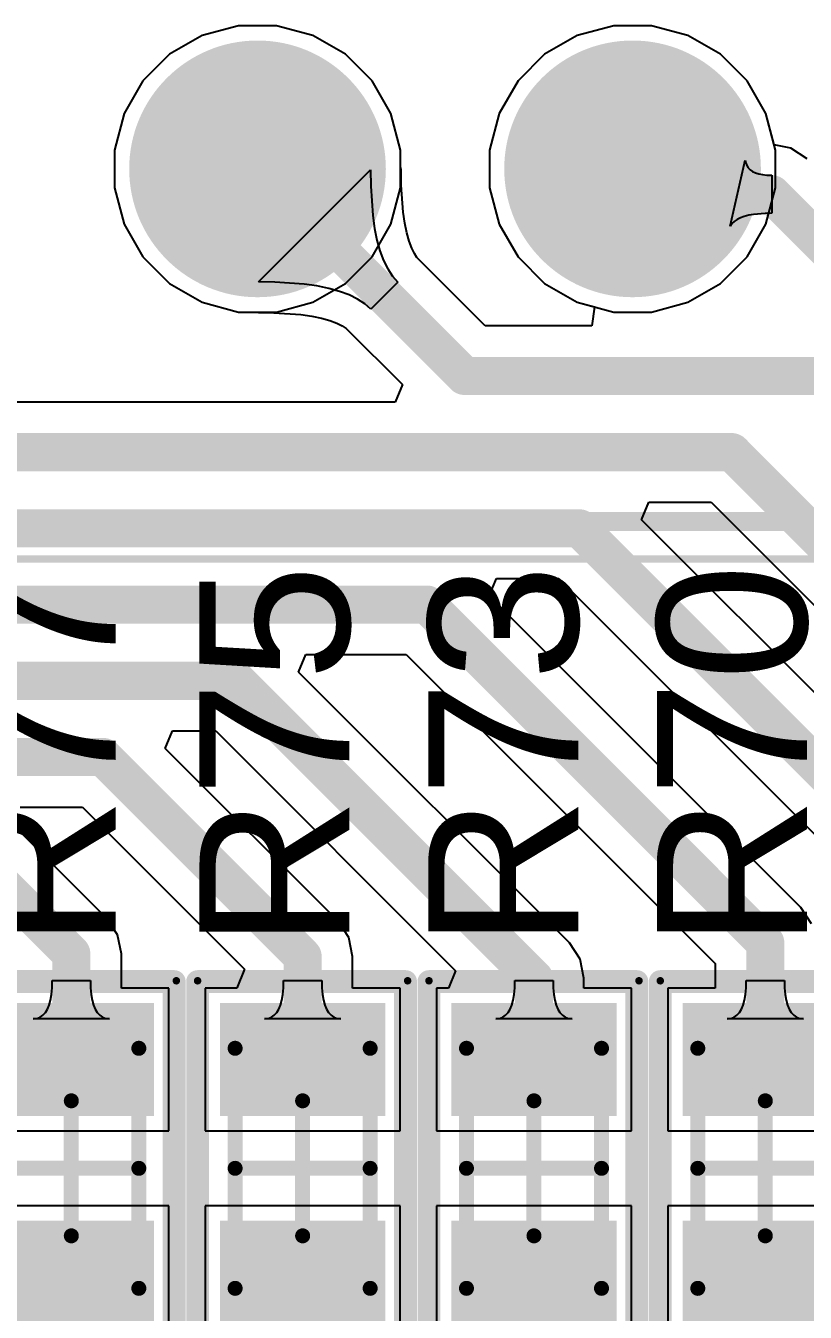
# Model space of a CAD drawing. Header units: inches. Extents: x 1.37 to 4.6, y 1.74 to 5.29.
# Drawn here: x 2.0124 to 2.217, y 3.1595 to 3.4971 of the extents above; entities that cross this region are included whole.
import ezdxf

# ---------------------------------------------------------------- set-up
doc = ezdxf.new("R2010")
doc.units = ezdxf.units.IN
doc.header["$MEASUREMENT"] = 0
for name, color, linetype in [('BottomLayer', 5, 'Continuous'), ('BottomSolder', 6, 'Continuous'), ('Mechanical13', 56, 'Continuous'), ('Mechanical15', 56, 'Continuous'), ('MultiLayer', 9, 'Continuous'), ('PadHoleLayer', 156, 'Continuous'), ('TopLayer', 1, 'Continuous'), ('TopOverlay', 2, 'Continuous'), ('TopPaste', 8, 'Continuous'), ('TopSolder', 216, 'Continuous')]:
    doc.layers.add(name, color=color, linetype=linetype)
doc.styles.add('Arial', font='', dxfattribs={"height": 0.2})
doc.styles.get('Arial').set_extended_font_data('Arial')

# ---------------------------------------------------------------- blocks, each defined once
blk = doc.blocks.new('_________0603_41')
at = {"layer": 'TopLayer'}
for points in [[(-0.03937, -0.01772), (-0.03937, 0.01772), (-0.01772, 0.01772), (-0.01772, -0.01772)], [(0.01772, -0.01772), (0.01772, 0.01772), (0.03937, 0.01772), (0.03937, -0.01772)]]:
    blk.add_hatch(color=1, dxfattribs=at).paths.add_polyline_path(points)
at = {"layer": 'TopPaste'}
for points in [[(-0.03937, -0.01772), (-0.03937, 0.01772), (-0.01772, 0.01772), (-0.01772, -0.01772)], [(0.01772, -0.01772), (0.01772, 0.01772), (0.03937, 0.01772), (0.03937, -0.01772)]]:
    blk.add_hatch(color=8, dxfattribs=at).paths.add_polyline_path(points)
at = {"layer": 'TopSolder'}
for points in [[(-0.04337, -0.02172), (-0.04337, 0.02172), (-0.01372, 0.02172), (-0.01372, -0.02172)], [(0.01372, -0.02172), (0.01372, 0.02172), (0.04337, 0.02172), (0.04337, -0.02172)]]:
    blk.add_hatch(color=216, dxfattribs=at).paths.add_polyline_path(points)
at = {"layer": 'Mechanical13', "const_width": 0.00394}
for points in [[(-0.0315, 0.01772), (-0.0315, -0.01772)], [(-0.0315, 0.01772), (0.0315, 0.01772)], [(0.0315, 0.01772), (0.0315, -0.01772)], [(-0.0315, -0.01772), (0.0315, -0.01772)]]:
    blk.add_lwpolyline(points, dxfattribs=at)
at = {"layer": 'Mechanical13', "const_width": 0.00197}
for points in [[(-0.03248, 0.01772, 1), (-0.03051, 0.01772, 1)], [(-0.03248, 0.01772, 1), (-0.03051, 0.01772, 1)], [(0.03051, 0.01772, 1), (0.03248, 0.01772, 1)], [(0.03051, 0.01772, 1), (0.03248, 0.01772, 1)], [(-0.03248, -0.01772, 1), (-0.03051, -0.01772, 1)], [(-0.03248, -0.01772, 1), (-0.03051, -0.01772, 1)], [(0.03051, -0.01772, 1), (0.03248, -0.01772, 1)], [(0.03051, -0.01772, 1), (0.03248, -0.01772, 1)]]:
    blk.add_lwpolyline(points, format="xyb", close=True, dxfattribs=at)
at = {"layer": 'Mechanical15'}
for points, const_width in [([(-0.04921, 0.02756), (-0.04921, -0.02756)], 0.00197), ([(-0.04921, 0.02756), (0.04921, 0.02756)], 0.00197), ([(0.04921, 0.02756), (0.04921, -0.02756)], 0.00197), ([(0, 0.01772), (0, -0.01772)], 0.00394), ([(-0.01772, 0), (0.01772, 0)], 0.00394), ([(-0.04921, -0.02756), (0.04921, -0.02756)], 0.00197)]:
    blk.add_lwpolyline(points, dxfattribs=dict(at, const_width=const_width))
for points, const_width in [([(-0.0497, 0.02756, 1), (-0.04872, 0.02756, 1)], 0.000984), ([(-0.0497, 0.02756, 1), (-0.04872, 0.02756, 1)], 0.000984), ([(0.04872, 0.02756, 1), (0.0497, 0.02756, 1)], 0.000984), ([(0.04872, 0.02756, 1), (0.0497, 0.02756, 1)], 0.000984), ([(-0.00098, 0.01772, 1), (0.00098, 0.01772, 1)], 0.00197), ([(-0.0187, 0, 1), (-0.01673, 0, 1)], 0.00197), ([(0.01673, 0, 1), (0.0187, 0, 1)], 0.00197), ([(-0.00098, -0.01772, 1), (0.00098, -0.01772, 1)], 0.00197), ([(-0.0497, -0.02756, 1), (-0.04872, -0.02756, 1)], 0.000984), ([(-0.0497, -0.02756, 1), (-0.04872, -0.02756, 1)], 0.000984), ([(0.04872, -0.02756, 1), (0.0497, -0.02756, 1)], 0.000984), ([(0.04872, -0.02756, 1), (0.0497, -0.02756, 1)], 0.000984)]:
    blk.add_lwpolyline(points, format="xyb", close=True, dxfattribs=dict(at, const_width=const_width))
at = {"layer": 'TopOverlay', "const_width": 0.006}
for points in [[(-0.04921, 0.02756), (-0.04921, -0.027)], [(-0.04921, 0.02756), (0.049, 0.02756)], [(0.049, 0.02756), (0.049, -0.027)], [(-0.04921, -0.027), (0.049, -0.027)]]:
    blk.add_lwpolyline(points, dxfattribs=at)
at = {"layer": 'TopOverlay', "const_width": 0.003}
for points in [[(-0.05071, 0.02756, 1), (-0.04771, 0.02756, 1)], [(-0.05071, 0.02756, 1), (-0.04771, 0.02756, 1)], [(0.0475, 0.02756, 1), (0.0505, 0.02756, 1)], [(0.0475, 0.02756, 1), (0.0505, 0.02756, 1)], [(-0.05071, -0.027, 1), (-0.04771, -0.027, 1)], [(-0.05071, -0.027, 1), (-0.04771, -0.027, 1)], [(0.0475, -0.027, 1), (0.0505, -0.027, 1)], [(0.0475, -0.027, 1), (0.0505, -0.027, 1)]]:
    blk.add_lwpolyline(points, format="xyb", close=True, dxfattribs=at)
blk = doc.blocks.new('_________0603_43')
at = {"layer": 'TopLayer'}
for points in [[(-0.03937, -0.01772), (-0.03937, 0.01772), (-0.01772, 0.01772), (-0.01772, -0.01772)], [(0.01772, -0.01772), (0.01772, 0.01772), (0.03937, 0.01772), (0.03937, -0.01772)]]:
    blk.add_hatch(color=1, dxfattribs=at).paths.add_polyline_path(points)
at = {"layer": 'TopPaste'}
for points in [[(-0.03937, -0.01772), (-0.03937, 0.01772), (-0.01772, 0.01772), (-0.01772, -0.01772)], [(0.01772, -0.01772), (0.01772, 0.01772), (0.03937, 0.01772), (0.03937, -0.01772)]]:
    blk.add_hatch(color=8, dxfattribs=at).paths.add_polyline_path(points)
at = {"layer": 'TopSolder'}
for points in [[(-0.04337, -0.02172), (-0.04337, 0.02172), (-0.01372, 0.02172), (-0.01372, -0.02172)], [(0.01372, -0.02172), (0.01372, 0.02172), (0.04337, 0.02172), (0.04337, -0.02172)]]:
    blk.add_hatch(color=216, dxfattribs=at).paths.add_polyline_path(points)
at = {"layer": 'Mechanical13', "const_width": 0.00394}
for points in [[(-0.0315, 0.01772), (-0.0315, -0.01772)], [(-0.0315, 0.01772), (0.0315, 0.01772)], [(0.0315, 0.01772), (0.0315, -0.01772)], [(-0.0315, -0.01772), (0.0315, -0.01772)]]:
    blk.add_lwpolyline(points, dxfattribs=at)
at = {"layer": 'Mechanical13', "const_width": 0.00197}
for points in [[(-0.03248, 0.01772, 1), (-0.03051, 0.01772, 1)], [(-0.03248, 0.01772, 1), (-0.03051, 0.01772, 1)], [(0.03051, 0.01772, 1), (0.03248, 0.01772, 1)], [(0.03051, 0.01772, 1), (0.03248, 0.01772, 1)], [(-0.03248, -0.01772, 1), (-0.03051, -0.01772, 1)], [(-0.03248, -0.01772, 1), (-0.03051, -0.01772, 1)], [(0.03051, -0.01772, 1), (0.03248, -0.01772, 1)], [(0.03051, -0.01772, 1), (0.03248, -0.01772, 1)]]:
    blk.add_lwpolyline(points, format="xyb", close=True, dxfattribs=at)
at = {"layer": 'Mechanical15'}
for points, const_width in [([(-0.04921, 0.02756), (-0.04921, -0.02756)], 0.00197), ([(-0.04921, 0.02756), (0.04921, 0.02756)], 0.00197), ([(0.04921, 0.02756), (0.04921, -0.02756)], 0.00197), ([(0, 0.01772), (0, -0.01772)], 0.00394), ([(-0.01772, 0), (0.01772, 0)], 0.00394), ([(-0.04921, -0.02756), (0.04921, -0.02756)], 0.00197)]:
    blk.add_lwpolyline(points, dxfattribs=dict(at, const_width=const_width))
for points, const_width in [([(-0.0497, 0.02756, 1), (-0.04872, 0.02756, 1)], 0.000984), ([(-0.0497, 0.02756, 1), (-0.04872, 0.02756, 1)], 0.000984), ([(0.04872, 0.02756, 1), (0.0497, 0.02756, 1)], 0.000984), ([(0.04872, 0.02756, 1), (0.0497, 0.02756, 1)], 0.000984), ([(-0.00098, 0.01772, 1), (0.00098, 0.01772, 1)], 0.00197), ([(-0.0187, 0, 1), (-0.01673, 0, 1)], 0.00197), ([(0.01673, 0, 1), (0.0187, 0, 1)], 0.00197), ([(-0.00098, -0.01772, 1), (0.00098, -0.01772, 1)], 0.00197), ([(-0.0497, -0.02756, 1), (-0.04872, -0.02756, 1)], 0.000984), ([(-0.0497, -0.02756, 1), (-0.04872, -0.02756, 1)], 0.000984), ([(0.04872, -0.02756, 1), (0.0497, -0.02756, 1)], 0.000984), ([(0.04872, -0.02756, 1), (0.0497, -0.02756, 1)], 0.000984)]:
    blk.add_lwpolyline(points, format="xyb", close=True, dxfattribs=dict(at, const_width=const_width))
at = {"layer": 'TopOverlay', "const_width": 0.006}
for points in [[(-0.04921, 0.02756), (-0.04921, -0.027)], [(-0.04921, 0.02756), (0.049, 0.02756)], [(0.049, 0.02756), (0.049, -0.027)], [(-0.04921, -0.027), (0.049, -0.027)]]:
    blk.add_lwpolyline(points, dxfattribs=at)
at = {"layer": 'TopOverlay', "const_width": 0.003}
for points in [[(-0.05071, 0.02756, 1), (-0.04771, 0.02756, 1)], [(-0.05071, 0.02756, 1), (-0.04771, 0.02756, 1)], [(0.0475, 0.02756, 1), (0.0505, 0.02756, 1)], [(0.0475, 0.02756, 1), (0.0505, 0.02756, 1)], [(-0.05071, -0.027, 1), (-0.04771, -0.027, 1)], [(-0.05071, -0.027, 1), (-0.04771, -0.027, 1)], [(0.0475, -0.027, 1), (0.0505, -0.027, 1)], [(0.0475, -0.027, 1), (0.0505, -0.027, 1)]]:
    blk.add_lwpolyline(points, format="xyb", close=True, dxfattribs=at)
blk = doc.blocks.new('_________0603_45')
at = {"layer": 'TopLayer'}
for points in [[(-0.03937, -0.01772), (-0.03937, 0.01772), (-0.01772, 0.01772), (-0.01772, -0.01772)], [(0.01772, -0.01772), (0.01772, 0.01772), (0.03937, 0.01772), (0.03937, -0.01772)]]:
    blk.add_hatch(color=1, dxfattribs=at).paths.add_polyline_path(points)
at = {"layer": 'TopPaste'}
for points in [[(-0.03937, -0.01772), (-0.03937, 0.01772), (-0.01772, 0.01772), (-0.01772, -0.01772)], [(0.01772, -0.01772), (0.01772, 0.01772), (0.03937, 0.01772), (0.03937, -0.01772)]]:
    blk.add_hatch(color=8, dxfattribs=at).paths.add_polyline_path(points)
at = {"layer": 'TopSolder'}
for points in [[(-0.04337, -0.02172), (-0.04337, 0.02172), (-0.01372, 0.02172), (-0.01372, -0.02172)], [(0.01372, -0.02172), (0.01372, 0.02172), (0.04337, 0.02172), (0.04337, -0.02172)]]:
    blk.add_hatch(color=216, dxfattribs=at).paths.add_polyline_path(points)
at = {"layer": 'Mechanical13', "const_width": 0.00394}
for points in [[(-0.0315, 0.01772), (-0.0315, -0.01772)], [(-0.0315, 0.01772), (0.0315, 0.01772)], [(0.0315, 0.01772), (0.0315, -0.01772)], [(-0.0315, -0.01772), (0.0315, -0.01772)]]:
    blk.add_lwpolyline(points, dxfattribs=at)
at = {"layer": 'Mechanical13', "const_width": 0.00197}
for points in [[(-0.03248, 0.01772, 1), (-0.03051, 0.01772, 1)], [(-0.03248, 0.01772, 1), (-0.03051, 0.01772, 1)], [(0.03051, 0.01772, 1), (0.03248, 0.01772, 1)], [(0.03051, 0.01772, 1), (0.03248, 0.01772, 1)], [(-0.03248, -0.01772, 1), (-0.03051, -0.01772, 1)], [(-0.03248, -0.01772, 1), (-0.03051, -0.01772, 1)], [(0.03051, -0.01772, 1), (0.03248, -0.01772, 1)], [(0.03051, -0.01772, 1), (0.03248, -0.01772, 1)]]:
    blk.add_lwpolyline(points, format="xyb", close=True, dxfattribs=at)
at = {"layer": 'Mechanical15'}
for points, const_width in [([(-0.04921, 0.02756), (-0.04921, -0.02756)], 0.00197), ([(-0.04921, 0.02756), (0.04921, 0.02756)], 0.00197), ([(0.04921, 0.02756), (0.04921, -0.02756)], 0.00197), ([(0, 0.01772), (0, -0.01772)], 0.00394), ([(-0.01772, 0), (0.01772, 0)], 0.00394), ([(-0.04921, -0.02756), (0.04921, -0.02756)], 0.00197)]:
    blk.add_lwpolyline(points, dxfattribs=dict(at, const_width=const_width))
for points, const_width in [([(-0.0497, 0.02756, 1), (-0.04872, 0.02756, 1)], 0.000984), ([(-0.0497, 0.02756, 1), (-0.04872, 0.02756, 1)], 0.000984), ([(0.04872, 0.02756, 1), (0.0497, 0.02756, 1)], 0.000984), ([(0.04872, 0.02756, 1), (0.0497, 0.02756, 1)], 0.000984), ([(-0.00098, 0.01772, 1), (0.00098, 0.01772, 1)], 0.00197), ([(-0.0187, 0, 1), (-0.01673, 0, 1)], 0.00197), ([(0.01673, 0, 1), (0.0187, 0, 1)], 0.00197), ([(-0.00098, -0.01772, 1), (0.00098, -0.01772, 1)], 0.00197), ([(-0.0497, -0.02756, 1), (-0.04872, -0.02756, 1)], 0.000984), ([(-0.0497, -0.02756, 1), (-0.04872, -0.02756, 1)], 0.000984), ([(0.04872, -0.02756, 1), (0.0497, -0.02756, 1)], 0.000984), ([(0.04872, -0.02756, 1), (0.0497, -0.02756, 1)], 0.000984)]:
    blk.add_lwpolyline(points, format="xyb", close=True, dxfattribs=dict(at, const_width=const_width))
at = {"layer": 'TopOverlay', "const_width": 0.006}
for points in [[(-0.04921, 0.02756), (-0.04921, -0.027)], [(-0.04921, 0.02756), (0.049, 0.02756)], [(0.049, 0.02756), (0.049, -0.027)], [(-0.04921, -0.027), (0.049, -0.027)]]:
    blk.add_lwpolyline(points, dxfattribs=at)
at = {"layer": 'TopOverlay', "const_width": 0.003}
for points in [[(-0.05071, 0.02756, 1), (-0.04771, 0.02756, 1)], [(-0.05071, 0.02756, 1), (-0.04771, 0.02756, 1)], [(0.0475, 0.02756, 1), (0.0505, 0.02756, 1)], [(0.0475, 0.02756, 1), (0.0505, 0.02756, 1)], [(-0.05071, -0.027, 1), (-0.04771, -0.027, 1)], [(-0.05071, -0.027, 1), (-0.04771, -0.027, 1)], [(0.0475, -0.027, 1), (0.0505, -0.027, 1)], [(0.0475, -0.027, 1), (0.0505, -0.027, 1)]]:
    blk.add_lwpolyline(points, format="xyb", close=True, dxfattribs=at)
blk = doc.blocks.new('_________0603_48')
at = {"layer": 'TopLayer'}
for points in [[(-0.03937, -0.01772), (-0.03937, 0.01772), (-0.01772, 0.01772), (-0.01772, -0.01772)], [(0.01772, -0.01772), (0.01772, 0.01772), (0.03937, 0.01772), (0.03937, -0.01772)]]:
    blk.add_hatch(color=1, dxfattribs=at).paths.add_polyline_path(points)
at = {"layer": 'TopPaste'}
for points in [[(-0.03937, -0.01772), (-0.03937, 0.01772), (-0.01772, 0.01772), (-0.01772, -0.01772)], [(0.01772, -0.01772), (0.01772, 0.01772), (0.03937, 0.01772), (0.03937, -0.01772)]]:
    blk.add_hatch(color=8, dxfattribs=at).paths.add_polyline_path(points)
at = {"layer": 'TopSolder'}
for points in [[(-0.04337, -0.02172), (-0.04337, 0.02172), (-0.01372, 0.02172), (-0.01372, -0.02172)], [(0.01372, -0.02172), (0.01372, 0.02172), (0.04337, 0.02172), (0.04337, -0.02172)]]:
    blk.add_hatch(color=216, dxfattribs=at).paths.add_polyline_path(points)
at = {"layer": 'Mechanical13', "const_width": 0.00394}
for points in [[(-0.0315, 0.01772), (-0.0315, -0.01772)], [(-0.0315, 0.01772), (0.0315, 0.01772)], [(0.0315, 0.01772), (0.0315, -0.01772)], [(-0.0315, -0.01772), (0.0315, -0.01772)]]:
    blk.add_lwpolyline(points, dxfattribs=at)
at = {"layer": 'Mechanical13', "const_width": 0.00197}
for points in [[(-0.03248, 0.01772, 1), (-0.03051, 0.01772, 1)], [(-0.03248, 0.01772, 1), (-0.03051, 0.01772, 1)], [(0.03051, 0.01772, 1), (0.03248, 0.01772, 1)], [(0.03051, 0.01772, 1), (0.03248, 0.01772, 1)], [(-0.03248, -0.01772, 1), (-0.03051, -0.01772, 1)], [(-0.03248, -0.01772, 1), (-0.03051, -0.01772, 1)], [(0.03051, -0.01772, 1), (0.03248, -0.01772, 1)], [(0.03051, -0.01772, 1), (0.03248, -0.01772, 1)]]:
    blk.add_lwpolyline(points, format="xyb", close=True, dxfattribs=at)
at = {"layer": 'Mechanical15'}
for points, const_width in [([(-0.04921, 0.02756), (-0.04921, -0.02756)], 0.00197), ([(-0.04921, 0.02756), (0.04921, 0.02756)], 0.00197), ([(0.04921, 0.02756), (0.04921, -0.02756)], 0.00197), ([(0, 0.01772), (0, -0.01772)], 0.00394), ([(-0.01772, 0), (0.01772, 0)], 0.00394), ([(-0.04921, -0.02756), (0.04921, -0.02756)], 0.00197)]:
    blk.add_lwpolyline(points, dxfattribs=dict(at, const_width=const_width))
for points, const_width in [([(-0.0497, 0.02756, 1), (-0.04872, 0.02756, 1)], 0.000984), ([(-0.0497, 0.02756, 1), (-0.04872, 0.02756, 1)], 0.000984), ([(0.04872, 0.02756, 1), (0.0497, 0.02756, 1)], 0.000984), ([(0.04872, 0.02756, 1), (0.0497, 0.02756, 1)], 0.000984), ([(-0.00098, 0.01772, 1), (0.00098, 0.01772, 1)], 0.00197), ([(-0.0187, 0, 1), (-0.01673, 0, 1)], 0.00197), ([(0.01673, 0, 1), (0.0187, 0, 1)], 0.00197), ([(-0.00098, -0.01772, 1), (0.00098, -0.01772, 1)], 0.00197), ([(-0.0497, -0.02756, 1), (-0.04872, -0.02756, 1)], 0.000984), ([(-0.0497, -0.02756, 1), (-0.04872, -0.02756, 1)], 0.000984), ([(0.04872, -0.02756, 1), (0.0497, -0.02756, 1)], 0.000984), ([(0.04872, -0.02756, 1), (0.0497, -0.02756, 1)], 0.000984)]:
    blk.add_lwpolyline(points, format="xyb", close=True, dxfattribs=dict(at, const_width=const_width))
at = {"layer": 'TopOverlay', "const_width": 0.006}
for points in [[(-0.04921, 0.02756), (-0.04921, -0.027)], [(-0.04921, 0.02756), (0.049, 0.02756)], [(0.049, 0.02756), (0.049, -0.027)], [(-0.04921, -0.027), (0.049, -0.027)]]:
    blk.add_lwpolyline(points, dxfattribs=at)
at = {"layer": 'TopOverlay', "const_width": 0.003}
for points in [[(-0.05071, 0.02756, 1), (-0.04771, 0.02756, 1)], [(-0.05071, 0.02756, 1), (-0.04771, 0.02756, 1)], [(0.0475, 0.02756, 1), (0.0505, 0.02756, 1)], [(0.0475, 0.02756, 1), (0.0505, 0.02756, 1)], [(-0.05071, -0.027, 1), (-0.04771, -0.027, 1)], [(-0.05071, -0.027, 1), (-0.04771, -0.027, 1)], [(0.0475, -0.027, 1), (0.0505, -0.027, 1)], [(0.0475, -0.027, 1), (0.0505, -0.027, 1)]]:
    blk.add_lwpolyline(points, format="xyb", close=True, dxfattribs=at)
blk = doc.blocks.new('JST_B8B_XH_A_134')
at = {"layer": 'BottomLayer'}
h = blk.add_hatch(color=5, dxfattribs=at)
edge = h.paths.add_edge_path()
edge.add_arc((-0.34449, -0.02067), 0.02968, 0, 360)
h = blk.add_hatch(color=5, dxfattribs=at)
edge = h.paths.add_edge_path()
edge.add_arc((-0.24606, -0.02067), 0.02968, 0, 360)
at = {"layer": 'BottomSolder'}
h = blk.add_hatch(color=6, dxfattribs=at)
edge = h.paths.add_edge_path()
edge.add_arc((-0.34449, -0.02067), 0.03368, 0, 360)
h = blk.add_hatch(color=6, dxfattribs=at)
edge = h.paths.add_edge_path()
edge.add_arc((-0.24606, -0.02067), 0.03368, 0, 360)
at = {"layer": 'MultiLayer'}
h = blk.add_hatch(color=9, dxfattribs=at)
edge = h.paths.add_edge_path()
edge.add_arc((-0.34449, -0.02067), 0.02968, 0, 360)
h = blk.add_hatch(color=9, dxfattribs=at)
edge = h.paths.add_edge_path()
edge.add_arc((-0.24606, -0.02067), 0.02968, 0, 360)
at = {"layer": 'PadHoleLayer'}
h = blk.add_hatch(color=156, dxfattribs=at)
edge = h.paths.add_edge_path()
edge.add_arc((-0.34449, -0.02067), 0.01969, 0, 360)
h = blk.add_hatch(color=156, dxfattribs=at)
edge = h.paths.add_edge_path()
edge.add_arc((-0.24606, -0.02067), 0.01969, 0, 360)
at = {"layer": 'TopLayer'}
h = blk.add_hatch(color=1, dxfattribs=at)
edge = h.paths.add_edge_path()
edge.add_arc((-0.34449, -0.02067), 0.02968, 0, 360)
h = blk.add_hatch(color=1, dxfattribs=at)
edge = h.paths.add_edge_path()
edge.add_arc((-0.24606, -0.02067), 0.02968, 0, 360)
at = {"layer": 'TopSolder'}
h = blk.add_hatch(color=216, dxfattribs=at)
edge = h.paths.add_edge_path()
edge.add_arc((-0.34449, -0.02067), 0.03368, 0, 360)
h = blk.add_hatch(color=216, dxfattribs=at)
edge = h.paths.add_edge_path()
edge.add_arc((-0.24606, -0.02067), 0.03368, 0, 360)
at = {"layer": 'Mechanical13', "const_width": 0.005}
blk.add_lwpolyline([(-0.44094, -0.11319), (0.44094, -0.11319)], dxfattribs=at)
at = {"layer": 'Mechanical15', "const_width": 0.00197}
blk.add_lwpolyline([(-0.45079, -0.12303), (0.45079, -0.12303)], dxfattribs=at)
at = {"layer": 'TopOverlay', "const_width": 0.005}
blk.add_lwpolyline([(-0.44094, -0.11319), (0.44094, -0.11319)], dxfattribs=at)

msp = doc.modelspace()

# ---------------------------------------------------------------- linework, layer by layer
at = {"layer": 'BottomLayer'}
for p, q in [((2.05873, 3.49456), (2.05017, 3.48962)), ((2.06828, 3.49712), (2.05873, 3.49456)), ((2.07817, 3.49712), (2.06828, 3.49712)), ((2.08772, 3.49456), (2.07817, 3.49712)), ((2.09629, 3.48962), (2.08772, 3.49456)), ((2.15715, 3.49456), (2.14859, 3.48962)), ((2.16671, 3.49712), (2.15715, 3.49456)), ((2.1766, 3.49712), (2.16671, 3.49712)), ((2.18615, 3.49456), (2.1766, 3.49712)), ((2.19471, 3.48962), (2.18615, 3.49456)), ((2.05017, 3.48962), (2.04317, 3.48262)), ((2.10328, 3.48262), (2.09629, 3.48962)), ((2.14859, 3.48962), (2.1416, 3.48262)), ((2.20171, 3.48262), (2.19471, 3.48962)), ((2.04317, 3.48262), (2.03823, 3.47406)), ((2.10823, 3.47406), (2.10328, 3.48262)), ((2.1416, 3.48262), (2.13665, 3.47406)), ((2.20665, 3.47406), (2.20171, 3.48262)), ((2.03823, 3.47406), (2.03567, 3.46451)), ((2.11079, 3.46451), (2.10823, 3.47406)), ((2.13665, 3.47406), (2.13409, 3.46451)), ((2.20921, 3.46451), (2.20665, 3.47406)), ((2.03567, 3.46451), (2.03567, 3.45462)), ((2.11079, 3.45462), (2.11079, 3.46451)), ((2.13409, 3.46451), (2.13409, 3.45462)), ((2.20921, 3.45462), (2.20921, 3.46451)), ((2.03567, 3.45462), (2.03823, 3.44507)), ((2.10823, 3.44507), (2.11079, 3.45462)), ((2.13409, 3.45462), (2.13665, 3.44507)), ((2.20665, 3.44507), (2.20921, 3.45462)), ((2.03823, 3.44507), (2.04317, 3.4365)), ((2.10328, 3.4365), (2.10823, 3.44507)), ((2.13665, 3.44507), (2.1416, 3.4365)), ((2.20171, 3.4365), (2.20665, 3.44507)), ((2.04317, 3.4365), (2.05017, 3.42951)), ((2.09629, 3.42951), (2.10328, 3.4365)), ((2.1416, 3.4365), (2.14859, 3.42951)), ((2.19471, 3.42951), (2.20171, 3.4365)), ((2.05017, 3.42951), (2.05873, 3.42456)), ((2.08772, 3.42456), (2.09629, 3.42951)), ((2.14859, 3.42951), (2.15715, 3.42456)), ((2.18615, 3.42456), (2.19471, 3.42951)), ((2.05873, 3.42456), (2.06828, 3.422)), ((2.07817, 3.422), (2.08772, 3.42456)), ((2.15715, 3.42456), (2.16671, 3.422)), ((2.1766, 3.422), (2.18615, 3.42456)), ((2.06828, 3.422), (2.07817, 3.422)), ((2.16671, 3.422), (2.1766, 3.422))]:
    msp.add_line(p, q, dxfattribs=at)
at = {"layer": 'TopLayer'}
for p, q in [((2.05873, 3.49456), (2.05017, 3.48962)), ((2.06828, 3.49712), (2.05873, 3.49456)), ((2.07817, 3.49712), (2.06828, 3.49712)), ((2.08772, 3.49456), (2.07817, 3.49712)), ((2.09629, 3.48962), (2.08772, 3.49456)), ((2.15715, 3.49456), (2.14859, 3.48962)), ((2.16671, 3.49712), (2.15715, 3.49456)), ((2.1766, 3.49712), (2.16671, 3.49712)), ((2.18615, 3.49456), (2.1766, 3.49712)), ((2.19471, 3.48962), (2.18615, 3.49456)), ((2.05017, 3.48962), (2.04317, 3.48262)), ((2.10328, 3.48262), (2.09629, 3.48962)), ((2.14859, 3.48962), (2.1416, 3.48262)), ((2.20171, 3.48262), (2.19471, 3.48962)), ((2.04317, 3.48262), (2.03823, 3.47406)), ((2.10823, 3.47406), (2.10328, 3.48262)), ((2.1416, 3.48262), (2.13665, 3.47406)), ((2.20665, 3.47406), (2.20171, 3.48262)), ((2.03823, 3.47406), (2.03567, 3.46451)), ((2.11079, 3.46451), (2.10823, 3.47406)), ((2.13665, 3.47406), (2.13409, 3.46451)), ((2.20884, 3.46591), (2.20665, 3.47406)), ((2.03567, 3.46451), (2.03567, 3.45462)), ((2.11079, 3.46006), (2.11079, 3.46451)), ((2.13409, 3.46451), (2.13409, 3.45462)), ((2.21322, 3.46503), (2.20884, 3.46591)), ((2.21747, 3.46219), (2.21322, 3.46503)), ((2.19727, 3.44456), (2.20125, 3.46187)), ((2.20125, 3.46187), (2.20137, 3.46111)), ((2.20137, 3.46111), (2.20162, 3.46044)), ((2.20162, 3.46044), (2.202, 3.45985)), ((2.07352, 3.42988), (2.10291, 3.45927)), ((2.10291, 3.45927), (2.10294, 3.45499)), ((2.11094, 3.45932), (2.11079, 3.46006)), ((2.11097, 3.45529), (2.11094, 3.45932)), ((2.202, 3.45985), (2.20251, 3.45933)), ((2.20251, 3.45933), (2.20314, 3.4589)), ((2.20314, 3.4589), (2.2039, 3.45854)), ((2.2039, 3.45854), (2.20478, 3.45826)), ((2.20478, 3.45826), (2.20579, 3.45807)), ((2.20579, 3.45807), (2.20693, 3.45795)), ((2.20693, 3.45795), (2.20819, 3.45791)), ((2.20819, 3.45791), (2.20819, 3.44791)), ((2.03567, 3.45462), (2.03823, 3.44507)), ((2.10294, 3.45499), (2.10346, 3.44733)), ((2.11145, 3.44818), (2.11097, 3.45529)), ((2.13409, 3.45462), (2.13665, 3.44507)), ((2.10346, 3.44733), (2.10395, 3.44395)), ((2.11186, 3.44533), (2.11145, 3.44818)), ((2.20098, 3.44707), (2.19996, 3.4467)), ((2.20214, 3.44737), (2.20098, 3.44707)), ((2.20344, 3.44761), (2.20214, 3.44737)), ((2.20647, 3.44787), (2.20344, 3.44761)), ((2.20819, 3.44791), (2.20647, 3.44787)), ((2.03823, 3.44507), (2.04317, 3.4365)), ((2.10395, 3.44395), (2.10458, 3.44085)), ((2.11239, 3.44276), (2.11186, 3.44533)), ((2.13665, 3.44507), (2.1416, 3.4365)), ((2.19773, 3.4452), (2.19727, 3.44456)), ((2.19833, 3.44577), (2.19773, 3.4452)), ((2.19907, 3.44627), (2.19833, 3.44577)), ((2.19996, 3.4467), (2.19907, 3.44627)), ((2.10458, 3.44085), (2.10537, 3.43806)), ((2.11301, 3.44056), (2.11239, 3.44276)), ((2.11369, 3.43876), (2.11301, 3.44056)), ((2.10537, 3.43806), (2.10631, 3.43555)), ((2.11439, 3.43733), (2.11369, 3.43876)), ((2.11508, 3.43627), (2.11439, 3.43733)), ((2.04317, 3.4365), (2.05017, 3.42951)), ((2.10631, 3.43555), (2.10741, 3.43335)), ((2.10741, 3.43335), (2.10865, 3.43143)), ((2.13299, 3.41836), (2.11508, 3.43627)), ((2.1416, 3.4365), (2.14859, 3.42951)), ((2.10865, 3.43143), (2.11005, 3.42981)), ((2.05017, 3.42951), (2.05873, 3.42456)), ((2.0778, 3.42985), (2.07352, 3.42988)), ((2.08545, 3.42933), (2.0778, 3.42985)), ((2.08884, 3.42884), (2.08545, 3.42933)), ((2.09193, 3.4282), (2.08884, 3.42884)), ((2.09473, 3.42742), (2.09193, 3.4282)), ((2.09724, 3.42647), (2.09473, 3.42742)), ((2.11005, 3.42981), (2.10298, 3.42274)), ((2.14859, 3.42951), (2.15715, 3.42456)), ((2.05873, 3.42456), (2.06828, 3.422)), ((2.09944, 3.42538), (2.09724, 3.42647)), ((2.10136, 3.42414), (2.09944, 3.42538)), ((2.10298, 3.42274), (2.10136, 3.42414)), ((2.15715, 3.42456), (2.16165, 3.42336)), ((2.16165, 3.42336), (2.16099, 3.41836)), ((2.06828, 3.422), (2.07273, 3.422)), ((2.07273, 3.422), (2.07346, 3.42185)), ((2.07346, 3.42185), (2.07749, 3.42182)), ((2.07749, 3.42182), (2.08461, 3.42134)), ((2.08461, 3.42134), (2.08746, 3.42093)), ((2.08746, 3.42093), (2.09003, 3.4204)), ((2.09003, 3.4204), (2.09222, 3.41978)), ((2.09222, 3.41978), (2.09403, 3.4191)), ((2.09403, 3.4191), (2.09546, 3.41839)), ((2.09546, 3.41839), (2.09652, 3.41771)), ((2.09652, 3.41771), (2.11125, 3.40298)), ((2.16099, 3.41836), (2.13299, 3.41836)), ((2.11125, 3.40298), (2.10934, 3.39836)), ((2.10934, 3.39836), (1.97801, 3.39836)), ((2.17402, 3.36749), (2.17594, 3.37211)), ((2.17594, 3.37211), (2.19228, 3.37211)), ((2.19228, 3.37211), (2.3148, 3.24958)), ((2.2765, 3.26501), (2.17402, 3.36749)), ((2.13402, 3.34749), (2.13594, 3.35211)), ((2.13594, 3.35211), (2.15228, 3.35211)), ((2.15228, 3.35211), (2.25409, 3.25029)), ((2.21578, 3.26573), (2.13402, 3.34749)), ((2.08402, 3.32749), (2.08594, 3.33211)), ((2.08594, 3.33211), (2.11228, 3.33211)), ((2.11228, 3.33211), (2.19338, 3.25101)), ((2.15507, 3.25644), (2.08402, 3.32749)), ((2.04902, 3.30749), (2.05094, 3.31211)), ((2.05094, 3.31211), (2.06228, 3.31211)), ((2.06228, 3.31211), (2.12522, 3.24916)), ((2.09436, 3.26215), (2.04902, 3.30749)), ((2.01094, 3.29211), (2.02728, 3.29211)), ((2.02728, 3.29211), (2.06984, 3.24954)), ((2.03364, 3.26287), (2.00902, 3.28749)), ((2.21863, 3.26147), (2.21578, 3.26573)), ((2.03649, 3.25861), (2.03364, 3.26287)), ((2.0972, 3.2579), (2.09436, 3.26215)), ((2.03749, 3.25359), (2.03649, 3.25861)), ((2.0982, 3.25287), (2.0972, 3.2579)), ((2.15791, 3.25218), (2.15507, 3.25644)), ((2.03749, 3.24454), (2.03749, 3.25359)), ((2.0982, 3.24454), (2.0982, 3.25287)), ((2.15891, 3.24716), (2.15791, 3.25218)), ((2.06984, 3.24954), (2.06777, 3.24454)), ((2.12522, 3.24916), (2.12331, 3.24454)), ((2.19338, 3.25101), (2.19338, 3.24454)), ((2.01916, 3.24295), (2.01931, 3.24465)), ((2.01931, 3.24465), (2.01936, 3.24655)), ((2.01936, 3.24655), (2.02936, 3.24655)), ((2.02936, 3.24655), (2.02941, 3.24465)), ((2.02941, 3.24465), (2.02956, 3.24295)), ((2.04995, 3.24454), (2.03749, 3.24454)), ((2.04995, 3.20714), (2.04995, 3.24454)), ((2.06777, 3.24454), (2.05948, 3.24454)), ((2.05948, 3.24454), (2.05948, 3.20714)), ((2.07987, 3.24295), (2.08002, 3.24465)), ((2.08002, 3.24465), (2.08007, 3.24655)), ((2.08007, 3.24655), (2.09007, 3.24655)), ((2.09007, 3.24655), (2.09012, 3.24465)), ((2.09012, 3.24465), (2.09027, 3.24295)), ((2.11066, 3.24454), (2.0982, 3.24454)), ((2.11066, 3.20714), (2.11066, 3.24454)), ((2.12331, 3.24454), (2.1202, 3.24454)), ((2.1202, 3.24454), (2.1202, 3.20714)), ((2.14059, 3.24295), (2.14074, 3.24465)), ((2.14074, 3.24465), (2.14079, 3.24655)), ((2.14079, 3.24655), (2.15079, 3.24655)), ((2.15079, 3.24655), (2.15084, 3.24465)), ((2.15084, 3.24465), (2.15099, 3.24295)), ((2.15891, 3.24454), (2.15891, 3.24716)), ((2.17138, 3.24454), (2.15891, 3.24454)), ((2.17138, 3.20714), (2.17138, 3.24454)), ((2.19338, 3.24454), (2.18091, 3.24454)), ((2.18091, 3.24454), (2.18091, 3.20714)), ((2.2013, 3.24295), (2.20145, 3.24465)), ((2.20145, 3.24465), (2.2015, 3.24655)), ((2.2015, 3.24655), (2.2115, 3.24655)), ((2.2115, 3.24655), (2.21155, 3.24465)), ((2.21155, 3.24465), (2.2117, 3.24295)), ((2.01856, 3.24015), (2.01891, 3.24145)), ((2.01891, 3.24145), (2.01916, 3.24295)), ((2.02956, 3.24295), (2.02981, 3.24145)), ((2.02981, 3.24145), (2.03016, 3.24015)), ((2.07927, 3.24015), (2.07962, 3.24145)), ((2.07962, 3.24145), (2.07987, 3.24295)), ((2.09027, 3.24295), (2.09052, 3.24145)), ((2.09052, 3.24145), (2.09087, 3.24015)), ((2.13999, 3.24015), (2.14034, 3.24145)), ((2.14034, 3.24145), (2.14059, 3.24295)), ((2.15099, 3.24295), (2.15124, 3.24145)), ((2.15124, 3.24145), (2.15159, 3.24015)), ((2.2007, 3.24015), (2.20105, 3.24145)), ((2.20105, 3.24145), (2.2013, 3.24295)), ((2.2117, 3.24295), (2.21195, 3.24145)), ((2.21195, 3.24145), (2.2123, 3.24015)), ((2.01691, 3.23745), (2.01756, 3.23815)), ((2.01756, 3.23815), (2.01811, 3.23905)), ((2.01811, 3.23905), (2.01856, 3.24015)), ((2.03016, 3.24015), (2.03061, 3.23905)), ((2.03061, 3.23905), (2.03116, 3.23815)), ((2.03116, 3.23815), (2.03181, 3.23745)), ((2.07762, 3.23745), (2.07827, 3.23815)), ((2.07827, 3.23815), (2.07882, 3.23905)), ((2.07882, 3.23905), (2.07927, 3.24015)), ((2.09087, 3.24015), (2.09132, 3.23905)), ((2.09132, 3.23905), (2.09187, 3.23815)), ((2.09187, 3.23815), (2.09252, 3.23745)), ((2.13834, 3.23745), (2.13899, 3.23815)), ((2.13899, 3.23815), (2.13954, 3.23905)), ((2.13954, 3.23905), (2.13999, 3.24015)), ((2.15159, 3.24015), (2.15204, 3.23905)), ((2.15204, 3.23905), (2.15259, 3.23815)), ((2.15259, 3.23815), (2.15324, 3.23745)), ((2.19905, 3.23745), (2.1997, 3.23815)), ((2.1997, 3.23815), (2.20025, 3.23905)), ((2.20025, 3.23905), (2.2007, 3.24015)), ((2.2123, 3.24015), (2.21275, 3.23905)), ((2.21275, 3.23905), (2.2133, 3.23815)), ((2.2133, 3.23815), (2.21395, 3.23745)), ((2.01436, 3.23655), (2.01531, 3.23665)), ((2.03436, 3.23655), (2.01436, 3.23655)), ((2.01531, 3.23665), (2.01616, 3.23695)), ((2.01616, 3.23695), (2.01691, 3.23745)), ((2.03181, 3.23745), (2.03256, 3.23695)), ((2.03256, 3.23695), (2.03341, 3.23665)), ((2.03341, 3.23665), (2.03436, 3.23655)), ((2.07507, 3.23655), (2.07602, 3.23665)), ((2.09507, 3.23655), (2.07507, 3.23655)), ((2.07602, 3.23665), (2.07687, 3.23695)), ((2.07687, 3.23695), (2.07762, 3.23745)), ((2.09252, 3.23745), (2.09327, 3.23695)), ((2.09327, 3.23695), (2.09412, 3.23665)), ((2.09412, 3.23665), (2.09507, 3.23655)), ((2.13579, 3.23655), (2.13674, 3.23665)), ((2.15579, 3.23655), (2.13579, 3.23655)), ((2.13674, 3.23665), (2.13759, 3.23695)), ((2.13759, 3.23695), (2.13834, 3.23745)), ((2.15324, 3.23745), (2.15399, 3.23695)), ((2.15399, 3.23695), (2.15484, 3.23665)), ((2.15484, 3.23665), (2.15579, 3.23655)), ((2.1965, 3.23655), (2.19745, 3.23665)), ((2.2165, 3.23655), (2.1965, 3.23655)), ((2.19745, 3.23665), (2.1983, 3.23695)), ((2.1983, 3.23695), (2.19905, 3.23745)), ((2.21395, 3.23745), (2.2147, 3.23695)), ((2.2147, 3.23695), (2.21555, 3.23665)), ((2.21555, 3.23665), (2.2165, 3.23655)), ((1.99877, 3.20714), (2.04995, 3.20714)), ((2.05948, 3.20714), (2.11066, 3.20714)), ((2.1202, 3.20714), (2.17138, 3.20714)), ((2.18091, 3.20714), (2.23209, 3.20714)), ((2.04995, 3.18746), (1.99877, 3.18746)), ((2.04995, 3.15005), (2.04995, 3.18746)), ((2.11066, 3.18746), (2.05948, 3.18746)), ((2.05948, 3.18746), (2.05948, 3.15005)), ((2.11066, 3.15005), (2.11066, 3.18746)), ((2.17138, 3.18746), (2.1202, 3.18746)), ((2.1202, 3.18746), (2.1202, 3.15005)), ((2.17138, 3.15005), (2.17138, 3.18746)), ((2.23209, 3.18746), (2.18091, 3.18746)), ((2.18091, 3.18746), (2.18091, 3.15005))]:
    msp.add_line(p, q, dxfattribs=at)
at = {"layer": 'TopLayer', "const_width": 0.01}
for points in [[(2.07323, 3.45956), (2.12756, 3.40523)], [(2.17165, 3.45956), (2.17831, 3.45291)], [(2.17831, 3.45291), (2.20819, 3.45291)], [(2.20819, 3.45291), (2.23581, 3.42529)], [(2.12756, 3.40523), (2.22272, 3.40523)], [(1.66366, 3.38523), (2.19772, 3.38523)], [(2.19772, 3.38523), (2.32793, 3.25502)], [(1.58644, 3.36523), (2.15772, 3.36523)], [(2.15772, 3.36523), (2.26722, 3.25573)], [(1.60996, 3.34523), (2.11772, 3.34523)], [(2.11772, 3.34523), (2.2065, 3.25644)], [(1.68838, 3.32523), (2.06772, 3.32523)], [(2.06772, 3.32523), (2.14579, 3.24716)], [(1.76681, 3.30523), (2.03272, 3.30523)], [(2.03272, 3.30523), (2.08507, 3.25287)], [(1.99272, 3.28523), (2.02436, 3.25359)], [(2.2065, 3.22584), (2.2065, 3.25644)], [(2.02436, 3.22584), (2.02436, 3.25359)], [(2.08507, 3.22584), (2.08507, 3.25287)], [(2.14579, 3.22584), (2.14579, 3.24716)], [(2.02436, 3.14859), (2.02436, 3.16875)], [(2.08507, 3.13787), (2.08507, 3.16875)], [(2.14579, 3.1378), (2.14579, 3.16875)], [(2.2065, 3.12644), (2.2065, 3.16875)]]:
    msp.add_lwpolyline(points, dxfattribs=at)
at = {"layer": 'TopLayer', "const_width": 0.005}
for points in [[(2.07073, 3.45956, 1), (2.07573, 3.45956, 1)], [(2.16915, 3.45956, 1), (2.17415, 3.45956, 1)], [(2.17581, 3.45291, 1), (2.18081, 3.45291, 1)], [(2.17581, 3.45291, 1), (2.18081, 3.45291, 1)], [(2.20569, 3.45291, 1), (2.21069, 3.45291, 1)], [(2.20569, 3.45291, 1), (2.21069, 3.45291, 1)], [(2.12506, 3.40523, 1), (2.13006, 3.40523, 1)], [(2.12506, 3.40523, 1), (2.13006, 3.40523, 1)], [(2.19522, 3.38523, 1), (2.20022, 3.38523, 1)], [(2.19522, 3.38523, 1), (2.20022, 3.38523, 1)], [(2.15522, 3.36523, 1), (2.16022, 3.36523, 1)], [(2.15522, 3.36523, 1), (2.16022, 3.36523, 1)], [(2.11522, 3.34523, 1), (2.12022, 3.34523, 1)], [(2.11522, 3.34523, 1), (2.12022, 3.34523, 1)], [(2.06522, 3.32523, 1), (2.07022, 3.32523, 1)], [(2.06522, 3.32523, 1), (2.07022, 3.32523, 1)], [(2.03022, 3.30523, 1), (2.03522, 3.30523, 1)], [(2.03022, 3.30523, 1), (2.03522, 3.30523, 1)], [(2.204, 3.25644, 1), (2.209, 3.25644, 1)], [(2.204, 3.25644, 1), (2.209, 3.25644, 1)], [(2.02186, 3.25359, 1), (2.02686, 3.25359, 1)], [(2.02186, 3.25359, 1), (2.02686, 3.25359, 1)], [(2.08257, 3.25287, 1), (2.08757, 3.25287, 1)], [(2.08257, 3.25287, 1), (2.08757, 3.25287, 1)], [(2.14329, 3.24716, 1), (2.14829, 3.24716, 1)], [(2.14329, 3.24716, 1), (2.14829, 3.24716, 1)], [(2.02186, 3.22584, 1), (2.02686, 3.22584, 1)], [(2.08257, 3.22584, 1), (2.08757, 3.22584, 1)], [(2.14329, 3.22584, 1), (2.14829, 3.22584, 1)], [(2.204, 3.22584, 1), (2.209, 3.22584, 1)], [(2.02186, 3.16875, 1), (2.02686, 3.16875, 1)], [(2.08257, 3.16875, 1), (2.08757, 3.16875, 1)], [(2.14329, 3.16875, 1), (2.14829, 3.16875, 1)], [(2.204, 3.16875, 1), (2.209, 3.16875, 1)]]:
    msp.add_lwpolyline(points, format="xyb", close=True, dxfattribs=at)

# ---------------------------------------------------------------- block references
msp.add_blockref('JST_B8B_XH_A_134', (2.41772, 3.48023))
at = {"rotation": 90}
for name, p in [('_________0603_41', (2.02436, 3.1973)), ('_________0603_43', (2.08507, 3.1973)), ('_________0603_45', (2.14579, 3.1973)), ('_________0603_48', (2.2065, 3.1973))]:
    msp.add_blockref(name, p, dxfattribs=at)

# ---------------------------------------------------------------- texts
at = {"layer": 'TopOverlay', "style": 'Arial'}
for s, p in [('R77', (2.036, 3.25497)), ('R75', (2.09736, 3.25488)), ('R73', (2.15739, 3.25497)), ('R70', (2.2174, 3.25501))]:
    msp.add_text(s, height=0.03937, rotation=90, dxfattribs=at).set_placement(p)

doc.saveas('drawing.dxf')
